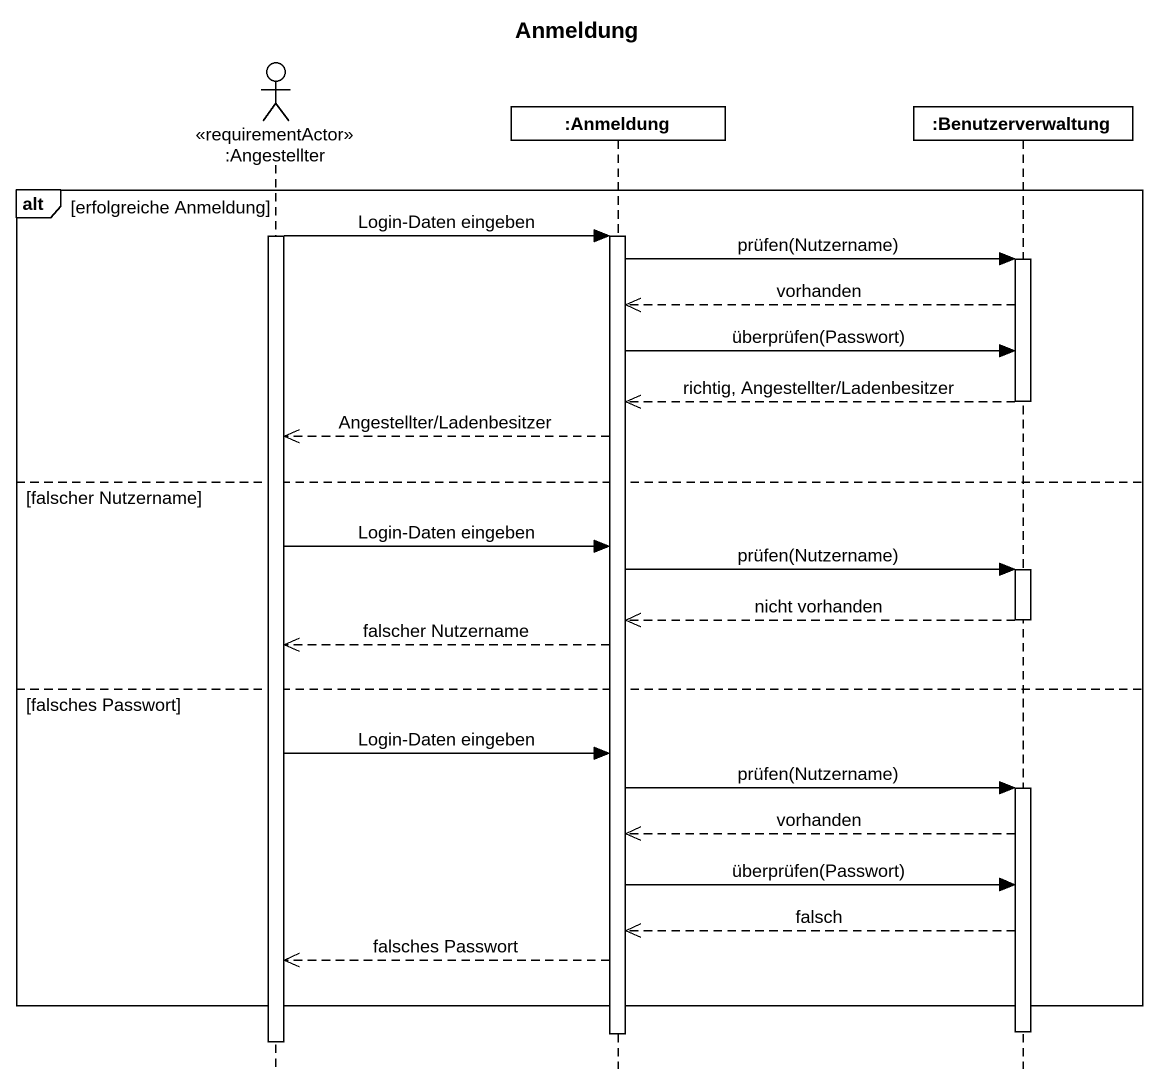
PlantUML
@startuml
title Anmeldung
hide footbox
actor ":Angestellter" as Angestellter <<requirementActor>>
participant ":Anmeldung" as Anmeldung
participant ":Benutzerverwaltung" as Benutzerverwaltung

alt erfolgreiche Anmeldung
  activate Angestellter
  Angestellter -> Anmeldung : Login-Daten eingeben
  activate Anmeldung
  Anmeldung -> Benutzerverwaltung : prüfen(Nutzername)
  activate Benutzerverwaltung
  Benutzerverwaltung -->> Anmeldung : vorhanden
  Anmeldung -> Benutzerverwaltung : überprüfen(Passwort)
  Benutzerverwaltung -->> Anmeldung : richtig, Angestellter/Ladenbesitzer
  deactivate Benutzerverwaltung
  Anmeldung -->> Angestellter : Angestellter/Ladenbesitzer
else falscher Nutzername
  Angestellter -> Anmeldung : Login-Daten eingeben
  Anmeldung -> Benutzerverwaltung : prüfen(Nutzername)
  activate Benutzerverwaltung
  Benutzerverwaltung -->> Anmeldung : nicht vorhanden
  deactivate Benutzerverwaltung
  Anmeldung -->> Angestellter : falscher Nutzername
else falsches Passwort
  Angestellter -> Anmeldung : Login-Daten eingeben
  Anmeldung -> Benutzerverwaltung : prüfen(Nutzername)
  activate Benutzerverwaltung
  Benutzerverwaltung -->> Anmeldung : vorhanden
  Anmeldung -> Benutzerverwaltung : überprüfen(Passwort)
  Benutzerverwaltung -->> Anmeldung : falsch
  Anmeldung -->> Angestellter : falsches Passwort
end
deactivate Benutzerverwaltung
deactivate Anmeldung
deactivate Angestellter
@enduml
